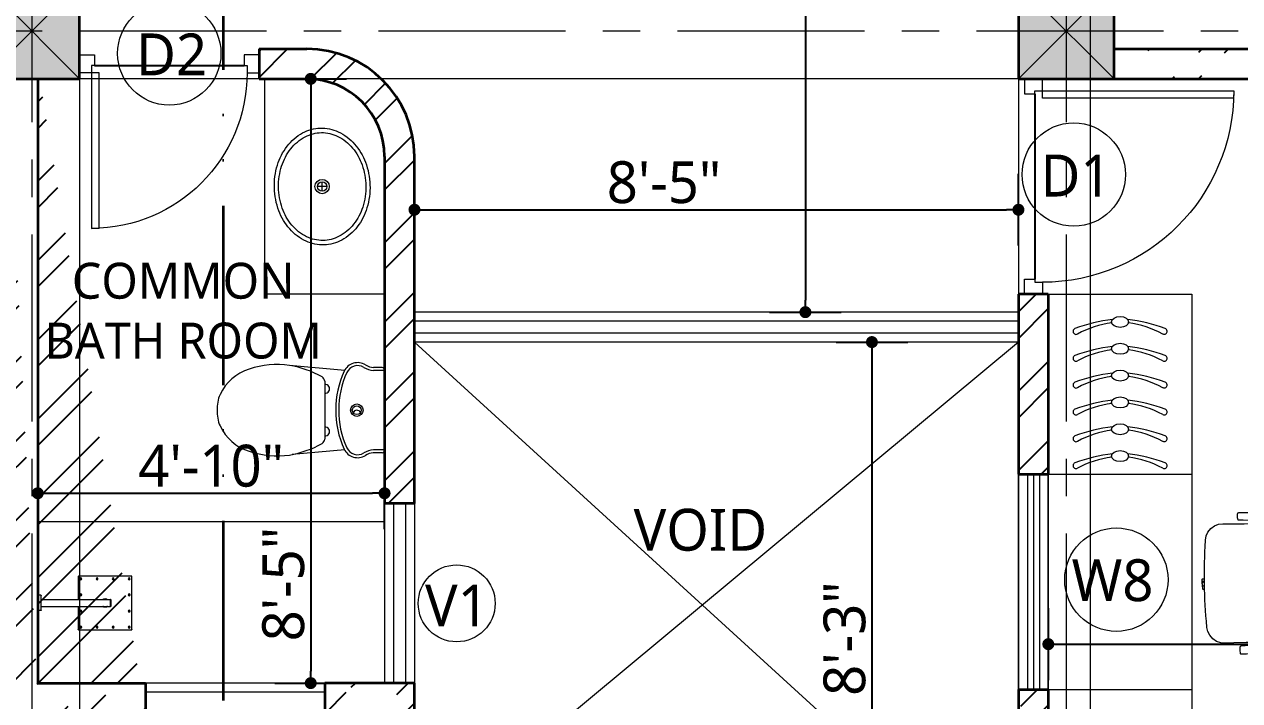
# Model space of a CAD drawing. Header units: inches. Extents: x 17146 to 31738, y -8920 to -2452.
# Drawn here: x 24752.3 to 24955.6, y -5291.4 to -5178.4 of the extents above; entities that cross this region are included whole.
import ezdxf

# ---------------------------------------------------------------- set-up
doc = ezdxf.new("R2010")
doc.units = ezdxf.units.IN
doc.header["$LTSCALE"] = 25
doc.header["$MEASUREMENT"] = 0
doc.header["$PDMODE"] = 3
for name, pattern in [('ACAD_ISO12W100', [21, 12, -3, 0, -3, 0, -3]), ('CENTER', [2, 1.25, -0.25, 0.25, -0.25]), ('CENTER2', [1.125, 0.75, -0.125, 0.125, -0.125])]:
    doc.linetypes.add(name, pattern=pattern)
doc.layers.get('Defpoints').update_dxf_attribs({"color": 251})
doc.layers.add('A-HATCH', color=7, linetype='Continuous')
doc.layers.add('Text-internal', color=7, linetype='Continuous')
for name, color, linetype, lineweight in [('A_Grid Name', 216, 'Continuous', 5), ('Center line', 252, 'CENTER', 20), ('Column', 130, 'Continuous', 35), ('Dim-external', 151, 'Continuous', 9), ('Dim-internal', 150, 'Continuous', 9), ('Door-window', 40, 'Continuous', 15), ('Furniture', 125, 'Continuous', 20), ('Hatch', 253, 'Continuous', 13), ('Railing', 153, 'Continuous', 18), ('Section line', 30, 'Continuous', 35), ('sill', 30, 'Continuous', 20), ('text window', 212, 'Continuous', 20), ('Wall-Section', 6, 'Continuous', 35)]:
    doc.layers.add(name, color=color, linetype=linetype, lineweight=lineweight)
doc.styles.add('int text 1in-8ft', font='trebuc.ttf', dxfattribs={"height": 7})
doc.dimstyles.new('dim 1in-8ft', dxfattribs={"dimtxt": 7, "dimasz": 2, "dimexe": 6, "dimexo": 6, "dimgap": 1, "dimtad": 1, "dimdec": 0, "dimzin": 0, "dimdsep": 46, "dimlunit": 4, "dimtxsty": 'int text 1in-8ft', "dimblk": 'DOT', "dimcen": 4, "dimdle": 6, "dimclrt": 7, "dimadec": 0, "dimazin": 0, "dimtfac": 1, "dimtdec": 0, "dimtofl": 0, "dimtmove": 0, "dimatfit": 3, "dimfxl": 6, "dimfxlon": 1, "dimtolj": 1, "dimtzin": 0, "dimarcsym": 0})
pattern_1 = [(45, (21802.997, -5239.595), (-6.629126, 6.629126), []), (45, (21807.416, -5239.595), (-6.629126, 6.629126), [])]
pattern_2 = [(45, (23552.853, -5239.595), (-6.629126, 6.629126), []), (45, (23557.272, -5239.595), (-6.629126, 6.629126), [])]

# ---------------------------------------------------------------- blocks, each defined once
blk = doc.blocks.new('col')
at = {"layer": 'Hatch'}
h = blk.add_hatch(color=256, dxfattribs=at)
h.dxf.hatch_style = 1
h.paths.add_polyline_path([(-8, -8), (8, -8), (8, 8), (-8, 8)])
at = {"layer": 'Column'}
blk.add_lwpolyline([(-8, -8), (8, -8), (8, 8), (-8, 8)], close=True, dxfattribs=at)
at = {"layer": 'Dim-external'}
for p, q in [((-8, 8), (8, -8)), ((8, 8), (-8, -8))]:
    blk.add_line(p, q, dxfattribs=at)
blk = doc.blocks.new('gridd')
at = {"layer": 'Dim-external'}
for p in [(168, -150), (341, -150)]:
    blk.add_blockref('col', p, dxfattribs=at)
blk = doc.blocks.new('*U10')
at = {"lineweight": 20}
for points in [[(-2, 1.5), (-2, 33.5), (-3.25, 33.47), (-3.25, 1.5)], [(-36, 1.5), (-36, -1.5), (-33.5, -1.5), (-33.5, 0.25), (-34, 0.25), (-34, 1.5)], [(0, 1.5), (0, -1.5), (-2.5, -1.5), (-2.5, 0.25), (-2, 0.25), (-2, 1.5)]]:
    blk.add_lwpolyline(points, close=True, dxfattribs=at)
at = {"lineweight": 13}
blk.add_arc((-2, 1.5), 32, 90, 180, dxfattribs=at)
at = {"layer": 'Defpoints'}
blk.add_line((-2.5, 0.25), (-33.5, 0.25), dxfattribs=at)
blk = doc.blocks.new('Hanger')
at = {"layer": 'Furniture', "linetype": 'ByBlock', "ltscale": 100}
for centre, radius, start, end in [((2.32, -29.64), 30.31, 97.0193, 110.2753), ((-2.31, -29.64), 30.31, 69.7392, 82.9951), ((-8, -1.72), 0.537, 110.2753, 299.1036), ((0.62, -17.5), 17.44, 97.0449, 118.6315), ((-0.62, -17.5), 17.44, 61.383, 82.9696), ((8, -1.71), 0.537, 240.9108, 69.7392)]:
    blk.add_arc(centre, radius, start, end, dxfattribs=at)
blk.add_ellipse((0, 0), major_axis=(-1.55, 0), ratio=0.641458, dxfattribs=at)
blk = doc.blocks.new('*U49')
at = {"xscale": 0.9214072410725777, "yscale": 0.9214072410725777, "zscale": 0.9214072410725777}
blk.add_blockref('Hanger', (0, 0.58), dxfattribs=at)
blk = doc.blocks.new('*U50')
at = {"layer": 'Furniture', "color": 0, "linetype": 'ByBlock', "lineweight": -2, "transparency": 16777216}
for p in [(0, 22.43), (0, 17.94), (0, 13.46), (0, 8.97), (0, 4.49), (0, 0)]:
    blk.add_blockref('*U49', p, dxfattribs=at)
blk = doc.blocks.new('LEADCHAIR Executive 2000')
for points in [[(-219.4, 278.7), (-229.8, 278.7), (-231.4, 279.8), (-232.2, 281.1), (-233.6, 287.9), (-234.6, 294.7), (-235.3, 303.4), (-235.3, 308.5), (-234.6, 322.3), (-233.6, 329.3), (-232.1, 335.7), (-231.7, 336.8), (-230.9, 337.6), (-230.3, 338.2), (-228.7, 338.6), (-219.4, 338.6), (-219.4, 278.7)], [(-214.3, 278.7), (-217.6, 278.7), (-217.6, 338.6), (-199.4, 338.6), (-199.4, 291.6)], [(-190, 278.7), (-187.2, 278.7), (-185.6, 279.8), (-184.9, 281.1), (-183.4, 287.9), (-182.4, 294.7), (-181.8, 303.4), (-181.7, 308.5), (-182.4, 322.3), (-183.4, 329.3), (-184.9, 335.7), (-185.4, 336.8), (-186.1, 337.6), (-186.7, 338.2), (-188.3, 338.6), (-197.6, 338.6), (-197.5, 289.1)], [(190, 278.7), (187.2, 278.7), (185.6, 279.8), (184.9, 281.1), (183.4, 287.9), (182.4, 294.7), (181.8, 303.4), (181.7, 308.5), (182.4, 322.3), (183.4, 329.3), (184.9, 335.7), (185.4, 336.8), (186.1, 337.6), (186.7, 338.2), (188.3, 338.6), (197.6, 338.6), (197.5, 289.1)], [(214.3, 278.7), (217.6, 278.7), (217.6, 338.6), (199.4, 338.6), (199.4, 291.6)], [(219.4, 278.7), (229.8, 278.7), (231.4, 279.8), (232.2, 281.1), (233.6, 287.9), (234.6, 294.7), (235.3, 303.4), (235.3, 308.5), (234.6, 322.3), (233.6, 329.3), (232.1, 335.7), (231.7, 336.8), (230.9, 337.6), (230.3, 338.2), (228.7, 338.6), (219.4, 338.6), (219.4, 278.7)], [(-132.6, 199.9), (-199.4, 291.6), (-201, 294.8), (-207.9, 298.2), (-215.1, 296.3), (-217.6, 290.7), (-217.6, 284.2), (-214.7, 279.3), (-200.3, 261.5), (-155.2, 197.4)], [(132.6, 199.9), (199.4, 291.6), (201, 294.8), (207.9, 298.2), (215.1, 296.3), (217.6, 290.7), (217.6, 284.2), (214.7, 279.3), (200.3, 261.5), (155.2, 197.4)], [(-233.5, 166.4), (-245.4, 163.8), (-252.1, 162.5), (-271.3, 158.7), (-304.2, 149.6), (-305.4, 148.5), (-312.2, 112.9), (-313.2, 98.1), (-314.1, 77.5), (-312.2, 78.1), (-275, 86.3), (-274.2, 87.1), (-274.1, 92.7), (-272.3, 99.6), (-268.2, 105.7), (-264.3, 108.3)], [(-205.6, 166.9), (-208.9, 168.3), (-213.1, 175.6), (-215.4, 179.3), (-217.6, 182.8), (-220.8, 186), (-222.7, 187.4), (-225.4, 186.5), (-228.5, 180.4), (-245.7, 134.4), (-247.9, 127.9), (-249.2, 125.8), (-251.2, 125.5), (-255.8, 134.4), (-259.1, 146.6), (-261.5, 152.5), (-264.8, 159.1)], [(-0.2, 172.6), (-103.5, 168.4), (-172.4, 162), (-198, 160.3), (-206.3, 161.2), (-209, 162.3), (-215, 172.7), (-218.7, 178.2), (-222.8, 181.2), (-225.3, 180.5), (-228.3, 174.4), (-244.9, 132.9), (-250.6, 123.7), (-253, 124.7), (-255.4, 133.4)], [(-95, 129.6), (-95.1, 129), (-95.8, 123.9), (-95.9, 123.1), (-101.7, 119.8), (-107.4, 117.8), (-111.2, 115.5), (-128.4, 111.7), (-139.6, 110.1), (-170.4, 107.7), (-191.7, 106.6), (-204, 106.6), (-223.7, 108.1), (-229.5, 109.3), (-241.4, 112.7), (-243.9, 113.6), (-240.7, 120.7), (-236.9, 131.9), (-232.5, 145.2), (-227.3, 159.8), (-223.7, 170.7)], [(-215.8, 170), (-219.2, 173.1), (-220.3, 173.7), (-221.3, 174), (-222.7, 173), (-223.7, 170.9)], [(0, 206.9), (-56.3, 205), (-112.7, 202), (-133, 199.8), (-142.1, 198.9), (-146.9, 198.3), (-154.4, 197.5), (-222.6, 187.5)], [(-205.6, 166.9), (-198.2, 166.3), (-187.7, 166.6), (-175.3, 167.8), (-155, 169.8), (-103.9, 174.5), (-87.9, 175.9), (-0.2, 178.6)], [(0, 206.9), (56.3, 205), (112.7, 202), (133, 199.8), (142.1, 198.9), (146.9, 198.3), (154.4, 197.5), (222.6, 187.5)], [(0.2, 172.6), (103.5, 168.4), (172.4, 162), (198, 160.3), (206.3, 161.2), (209, 162.3), (215, 172.7), (218.7, 178.2), (222.8, 181.2), (225.3, 180.5), (228.3, 174.4), (244.9, 132.9), (250.6, 123.7), (253, 124.7), (255.4, 133.4)], [(205.6, 166.9), (198.2, 166.3), (187.7, 166.6), (175.3, 167.8), (155, 169.8), (103.9, 174.5), (87.9, 175.9), (0.2, 178.6)], [(95, 129.6), (95.1, 129), (95.8, 123.9), (95.9, 123.1), (101.7, 119.8), (107.4, 117.8), (111.2, 115.5), (128.4, 111.7), (139.6, 110.1), (170.4, 107.7), (191.7, 106.6), (204, 106.6), (223.7, 108.1), (229.5, 109.3), (241.4, 112.7), (243.9, 113.6), (240.7, 120.7), (236.9, 131.9), (232.5, 145.2), (227.3, 159.8), (223.7, 170.7)], [(205.6, 166.9), (208.9, 168.3), (213.1, 175.6), (215.4, 179.3), (217.6, 182.8), (220.8, 186), (222.7, 187.4), (225.4, 186.5), (228.5, 180.4), (245.7, 134.4), (247.9, 127.9), (249.2, 125.8), (251.2, 125.5), (255.8, 134.4), (259.1, 146.6), (261.5, 152.5), (264.8, 159.1)], [(215.8, 170), (219.2, 173.1), (220.3, 173.7), (221.3, 174), (222.7, 173), (223.7, 170.9)], [(233.5, 166.4), (245.4, 163.8), (252.1, 162.5), (271.3, 158.7), (304.2, 149.6), (305.4, 148.5), (312.2, 112.9), (313.2, 98.1), (314.1, 77.5), (312.2, 78.1), (275, 86.3), (274.2, 87.1), (274.1, 92.7), (272.3, 99.6), (268.2, 105.7), (264.3, 108.3)], [(-274.2, 93.2), (-273, 119), (-271.8, 148.9), (-271.5, 155.5), (-272.1, 157), (-273.9, 157.7), (-274.5, 157.7)], [(-254.6, 130.5), (-260.2, 127.9), (-262, 121.4), (-263.4, 115.9), (-265.5, 102.2), (-266.6, 54.8), (-267.4, -4.7), (-269.1, -78), (-270, -119), (-270, -168.2), (-270.4, -224.5), (-271.8, -264.7), (-269.6, -284.7), (-262.6, -303.3), (-251.2, -319.6), (-234.1, -334.1), (-217.3, -342.1), (-198.7, -346.1), (-170, -348.1), (-146.1, -349.7), (-72.8, -352.8), (0, -354.2), (72.8, -352.8), (146.1, -349.7), (170, -348.1), (198.7, -346.1), (217.3, -342.1), (234.1, -334.1), (251.2, -319.6), (262.6, -303.3), (269.6, -284.7), (271.8, -264.7), (270.4, -224.5), (270, -168.2), (270, -119), (269.1, -78), (267.4, -4.7), (266.6, 54.8), (265.5, 102.2), (263.4, 115.9), (262, 121.4), (260.2, 127.9), (254.6, 130.5)], [(-95.9, 123.1), (-99.3, 118.8), (-107.3, 111.6), (-117.3, 105.1), (-130.9, 100.8), (-156.8, 98.4), (-179.9, 96.6), (-198.2, 95.3), (-214.2, 95.3), (-221.1, 96.7), (-227.1, 98.7), (-232.7, 101.3), (-236.5, 104.7), (-240.1, 108.3), (-242.4, 111.8), (-243, 113.1)], [(-231, 145), (-208.5, 141.6), (-194.2, 140.5)], [(-207.6, 158.5), (-205.7, 151.9), (-194.2, 140.5), (-175.8, 134.4), (-125, 129.8), (-95, 129.6), (-82.9, 128.9), (-40.7, 128.9), (-0.2, 128.9)], [(-102.3, 114.7), (-88.6, 115.2)], [(-88.6, 115.2), (-86.2, 115.2), (-81.4, 114.1), (-73.1, 111)], [(-83, 128.9), (-83.8, 123.8), (-66.6, 117.1), (-50.4, 114.7), (0, 113.2)], [(-83.8, 123.8), (-72.8, 110.3), (-68.2, 107.1), (-59.9, 102.6), (-48.2, 99.8), (-39.4, 98.7), (-33.8, 98.4), (0, 98.5)], [(83, 128.9), (83.8, 123.8), (66.6, 117.1), (50.4, 114.7), (0, 113.2)], [(83.8, 123.8), (72.8, 110.3), (68.2, 107.1), (59.9, 102.6), (48.2, 99.8), (39.4, 98.7), (33.8, 98.4), (0, 98.5)], [(207.6, 158.5), (205.7, 151.9), (194.2, 140.5), (175.8, 134.4), (125, 129.8), (95, 129.6), (82.9, 128.9), (40.7, 128.9), (0.2, 128.9)], [(88.6, 115.2), (86.2, 115.2), (81.4, 114.1), (73.1, 111)], [(102.3, 114.7), (88.6, 115.2)], [(95.9, 123.1), (99.3, 118.8), (107.3, 111.6), (117.3, 105.1), (130.9, 100.8), (156.8, 98.4), (179.9, 96.6), (198.2, 95.3), (214.2, 95.3), (221.1, 96.7), (227.1, 98.7), (232.7, 101.3), (236.5, 104.7), (240.1, 108.3), (242.4, 111.8), (243, 113.1)], [(231, 145), (208.5, 141.6), (194.2, 140.5)], [(274.2, 93.2), (273, 119), (271.8, 148.9), (271.5, 155.5), (272.1, 157), (273.9, 157.7), (274.5, 157.7)], [(-274.2, 87.1), (-276.1, 46.4), (-279.1, -13.1), (-281.3, -82.9), (-285.5, -173.2), (-286.4, -193.9), (-286.9, -196.1), (-292.3, -197.5), (-297.9, -198.6), (-303.5, -198.8), (-308.9, -198.6), (-314.6, -197.4), (-320, -196.2), (-320.4, -195.6), (-320.6, -193.9), (-320.7, -191.8), (-320.8, -184.4), (-320.7, -174.7), (-320.6, -168.3), (-320.1, -151.6), (-319.7, -137.2), (-319.3, -120.9), (-317.3, -53.8), (-315.9, 15.1), (-314.3, 74.5), (-314.1, 76.8), (-313.6, 77.5), (-313.1, 77.8)], [(274.2, 87.1), (276.1, 46.4), (279.1, -13.1), (281.3, -82.9), (285.5, -173.2), (286.4, -193.9), (286.9, -196.1), (292.3, -197.5), (297.9, -198.6), (303.5, -198.8), (308.9, -198.6), (314.6, -197.4), (320, -196.2), (320.4, -195.6), (320.6, -193.9), (320.7, -191.8), (320.8, -184.4), (320.7, -174.7), (320.6, -168.3), (320.1, -151.6), (319.7, -137.2), (319.3, -120.9), (317.3, -53.8), (315.9, 15.1), (314.3, 74.5), (314.1, 76.8), (313.6, 77.5), (313.1, 77.8)], [(-348.4, -118.2), (-358.8, -118.2), (-360.4, -117.1), (-361.2, -115.8), (-362.6, -109), (-363.6, -102.2), (-364.3, -93.5), (-364.3, -88.4), (-363.6, -74.6), (-362.6, -67.6), (-361.1, -61.2), (-360.7, -60.1), (-359.9, -59.3), (-359.3, -58.7), (-357.7, -58.3), (-348.4, -58.3), (-348.4, -118.2)], [(-341.8, -118.2), (-346.6, -118.2), (-346.6, -58.3), (-328.4, -58.3), (-328.4, -97.5)], [(-326.4, -96.8), (-338.3, -100.4), (-344.6, -102.6), (-346.6, -106.2), (-346.6, -112.4), (-343.2, -117.9), (-336.8, -119.3), (-318.8, -112.5)], [(-317.4, -58.3), (-326.4, -58.3), (-326.4, -96.8), (-318.6, -94.1)], [(-269.5, -97.1), (-282.1, -101)], [(-269.1, -78), (-281.2, -82)], [(269.1, -78), (281.2, -82)], [(269.5, -97.1), (282.1, -101)], [(317.4, -58.3), (326.4, -58.3), (326.4, -96.8), (318.6, -94.1)], [(326.4, -96.8), (338.3, -100.4), (344.6, -102.6), (346.6, -106.2), (346.6, -112.4), (343.2, -117.9), (336.8, -119.3), (318.8, -112.5)], [(341.8, -118.2), (346.6, -118.2), (346.6, -58.3), (328.4, -58.3), (328.4, -97.5)], [(348.4, -118.2), (358.8, -118.2), (360.4, -117.1), (361.2, -115.8), (362.6, -109), (363.6, -102.2), (364.3, -93.5), (364.3, -88.4), (363.6, -74.6), (362.6, -67.6), (361.1, -61.2), (360.7, -60.1), (359.9, -59.3), (359.3, -58.7), (357.7, -58.3), (348.4, -58.3), (348.4, -118.2)], [(-328.4, -116.2), (-328.5, -118.3), (-334, -118.3)], [(-326.4, -115.4), (-326.4, -118.3), (-319.3, -118.3)], [(326.4, -115.4), (326.4, -118.3), (319.3, -118.3)], [(328.4, -116.2), (328.5, -118.3), (334, -118.3)], [(-10.8, -354), (-10.8, -363.6), (-20.1, -363.6), (-21.6, -363.3), (-22.8, -362.4), (-23.4, -361.4), (-23.5, -360.5), (-23.5, -356.8), (-23.5, -353.7)], [(0.2, -364.3), (-1.7, -364.2), (-2.8, -363.9), (-6.3, -362.6), (-9.2, -357.6), (-9.2, -354)], [(-3.7, -363.6), (-8.8, -363.6), (-8.8, -358.3)], [(-0.2, -364.3), (1.7, -364.2), (2.8, -363.9), (6.3, -362.6), (9.2, -357.6), (9.2, -354)], [(3.7, -363.6), (8.8, -363.6), (8.8, -358.3)], [(10.8, -354), (10.8, -363.6), (20.1, -363.6), (21.6, -363.3), (22.8, -362.4), (23.4, -361.4), (23.5, -360.5), (23.5, -356.8), (23.5, -353.7)]]:
    blk.add_lwpolyline(points)
blk = doc.blocks.new('grid')
at = {"layer": 'Center line'}
for p, q in [((167, 115), (167, -402.29)), ((340, 115), (340, -416.08)), ((-175, -151), (774, -151))]:
    blk.add_line(p, q, dxfattribs=at)
blk = doc.blocks.new('sec1')
at = {"layer": 'Section line', "linetype": 'ACAD_ISO12W100', "ltscale": 0.1}
blk.add_line((0, 162), (0, -396.16), dxfattribs=at)
blk = doc.blocks.new('_Dot')
at = {"color": 0, "linetype": 'ByBlock', "lineweight": -2}
blk.add_line((-0.5, 0), (-1, 0), dxfattribs=at)
at = {"color": 0, "linetype": 'ByBlock', "const_width": 0.5}
blk.add_lwpolyline([(-0.25, 0, 1), (0.25, 0, 1)], format="xyb", close=True, dxfattribs=at)
blk = doc.blocks.new('*D420')
at = {"layer": 'Defpoints', "color": 0, "transparency": 16777216}
for p in [(24812.58, -5256.75), (24754.58, -5288.48), (24812.58, -5290.85)]:
    blk.add_point(p, dxfattribs=at)
at = {"layer": 'Dim-internal', "color": 0, "lineweight": -2, "transparency": 16777216}
for p, q in [((24754.58, -5262.75), (24754.58, -5250.75)), ((24812.58, -5262.75), (24812.58, -5250.75)), ((24756.58, -5256.75), (24810.58, -5256.75))]:
    blk.add_line(p, q, dxfattribs=at)
at = {"layer": 'Dim-internal', "color": 0, "lineweight": -2, "transparency": 16777216, "xscale": 2, "yscale": 2, "zscale": 2, "rotation": 180}
blk.add_blockref('_Dot', (24754.58, -5256.75), dxfattribs=at)
at = {"layer": 'Dim-internal', "color": 0, "lineweight": -2, "transparency": 16777216, "xscale": 2, "yscale": 2, "zscale": 2}
blk.add_blockref('_Dot', (24812.58, -5256.75), dxfattribs=at)
at = {"layer": 'Dim-internal', "color": 7, "transparency": 16777216, "insert": (24783.58, -5252.19), "char_height": 7, "attachment_point": 5, "style": 'int text 1in-8ft'}
blk.add_mtext('\\A1;4\'-10"', dxfattribs=at)
blk = doc.blocks.new('*D421')
at = {"layer": 'Defpoints', "color": 0, "transparency": 16777216}
for p in [(24761.58, -5187.48), (24761.58, -5288.48), (24800.23, -5288.48)]:
    blk.add_point(p, dxfattribs=at)
at = {"layer": 'Dim-internal', "color": 0, "lineweight": -2, "transparency": 16777216}
for p, q in [((24794.23, -5187.48), (24806.23, -5187.48)), ((24800.23, -5189.48), (24800.23, -5286.48)), ((24794.23, -5288.48), (24806.23, -5288.48))]:
    blk.add_line(p, q, dxfattribs=at)
at = {"layer": 'Dim-internal', "color": 0, "lineweight": -2, "transparency": 16777216, "xscale": 2, "yscale": 2, "zscale": 2}
for p, rotation in [((24800.23, -5187.48), 90), ((24800.23, -5288.48), 270)]:
    blk.add_blockref('_Dot', p, dxfattribs=dict(at, rotation=rotation))
at = {"layer": 'Dim-internal', "color": 7, "transparency": 16777216, "insert": (24795.67, -5271.94), "char_height": 7, "attachment_point": 5, "rotation": 90, "style": 'int text 1in-8ft'}
blk.add_mtext('\\A1;8\'-5"', dxfattribs=at)
blk = doc.blocks.new('*D426')
at = {"layer": 'Defpoints', "color": 0, "transparency": 16777216}
for p in [(24817.58, -5260.48), (24918.58, -5260.48), (24918.58, -5307.37)]:
    blk.add_point(p, dxfattribs=at)
at = {"layer": 'Dim-internal', "color": 0, "lineweight": -2, "transparency": 16777216}
for p, q in [((24817.58, -5301.37), (24817.58, -5313.37)), ((24918.58, -5301.37), (24918.58, -5313.37)), ((24819.58, -5307.37), (24916.58, -5307.37))]:
    blk.add_line(p, q, dxfattribs=at)
at = {"layer": 'Dim-internal', "color": 0, "lineweight": -2, "transparency": 16777216, "xscale": 2, "yscale": 2, "zscale": 2, "rotation": 180}
blk.add_blockref('_Dot', (24817.58, -5307.37), dxfattribs=at)
at = {"layer": 'Dim-internal', "color": 0, "lineweight": -2, "transparency": 16777216, "xscale": 2, "yscale": 2, "zscale": 2}
blk.add_blockref('_Dot', (24918.58, -5307.37), dxfattribs=at)
at = {"layer": 'Dim-internal', "color": 7, "transparency": 16777216, "insert": (24868.08, -5302.81), "char_height": 7, "attachment_point": 5, "style": 'int text 1in-8ft'}
blk.add_mtext('\\A1;8\'-5"', dxfattribs=at)
blk = doc.blocks.new('*D427')
at = {"layer": 'Defpoints', "color": 0, "transparency": 16777216}
for p in [(24868.08, -5231.48), (24894.08, -5330.63), (24918.58, -5330.63)]:
    blk.add_point(p, dxfattribs=at)
at = {"layer": 'Dim-internal', "color": 0, "lineweight": -2, "transparency": 16777216}
for p, q in [((24888.08, -5231.48), (24900.08, -5231.48)), ((24894.08, -5233.48), (24894.08, -5328.63)), ((24900.08, -5330.63), (24888.08, -5330.63))]:
    blk.add_line(p, q, dxfattribs=at)
at = {"layer": 'Dim-internal', "color": 0, "lineweight": -2, "transparency": 16777216, "xscale": 2, "yscale": 2, "zscale": 2}
for p, rotation in [((24894.08, -5231.48), 90), ((24894.08, -5330.63), 270)]:
    blk.add_blockref('_Dot', p, dxfattribs=dict(at, rotation=rotation))
at = {"layer": 'Dim-internal', "color": 7, "transparency": 16777216, "insert": (24889.52, -5281.05), "char_height": 7, "attachment_point": 5, "rotation": 90, "style": 'int text 1in-8ft'}
blk.add_mtext('\\A1;8\'-3"', dxfattribs=at)
blk = doc.blocks.new('*D429')
at = {"layer": 'Defpoints', "color": 0, "transparency": 16777216}
for p in [(24934.58, -5026.48), (25050.06, -5026.48), (24985.58, -5182.48)]:
    blk.add_point(p, dxfattribs=at)
at = {"layer": 'Dim-internal', "color": 0, "lineweight": -2, "transparency": 16777216}
for p, q in [((25044.06, -5026.48), (25056.06, -5026.48)), ((25050.06, -5180.48), (25050.06, -5028.48)), ((25044.06, -5182.48), (25056.06, -5182.48))]:
    blk.add_line(p, q, dxfattribs=at)
at = {"layer": 'Dim-internal', "color": 0, "lineweight": -2, "transparency": 16777216, "xscale": 2, "yscale": 2, "zscale": 2}
for p, rotation in [((25050.06, -5026.48), 90), ((25050.06, -5182.48), 270)]:
    blk.add_blockref('_Dot', p, dxfattribs=dict(at, rotation=rotation))
at = {"layer": 'Dim-internal', "color": 7, "transparency": 16777216, "insert": (25045.49, -5104.48), "char_height": 7, "attachment_point": 5, "rotation": 90, "style": 'int text 1in-8ft'}
blk.add_mtext("\\A1;13'", dxfattribs=at)
blk = doc.blocks.new('*D433')
at = {"layer": 'Defpoints', "color": 0, "transparency": 16777216}
for p in [(24918.58, -5209.36), (24817.58, -5255.48), (24918.58, -5255.48)]:
    blk.add_point(p, dxfattribs=at)
at = {"layer": 'Dim-internal', "color": 0, "lineweight": -2, "transparency": 16777216}
for p, q in [((24817.58, -5215.36), (24817.58, -5203.36)), ((24918.58, -5215.36), (24918.58, -5203.36)), ((24819.58, -5209.36), (24916.58, -5209.36))]:
    blk.add_line(p, q, dxfattribs=at)
at = {"layer": 'Dim-internal', "color": 0, "lineweight": -2, "transparency": 16777216, "xscale": 2, "yscale": 2, "zscale": 2, "rotation": 180}
blk.add_blockref('_Dot', (24817.58, -5209.36), dxfattribs=at)
at = {"layer": 'Dim-internal', "color": 0, "lineweight": -2, "transparency": 16777216, "xscale": 2, "yscale": 2, "zscale": 2}
blk.add_blockref('_Dot', (24918.58, -5209.36), dxfattribs=at)
at = {"layer": 'Dim-internal', "color": 7, "transparency": 16777216, "insert": (24859.3, -5204.8), "char_height": 7, "attachment_point": 5, "style": 'int text 1in-8ft'}
blk.add_mtext('\\A1;8\'-5"', dxfattribs=at)
blk = doc.blocks.new('*D434')
at = {"layer": 'Defpoints', "color": 0, "transparency": 16777216}
for p in [(24923.58, -5221.48), (25091.58, -5221.48), (25091.58, -5281.97)]:
    blk.add_point(p, dxfattribs=at)
at = {"layer": 'Dim-internal', "color": 0, "lineweight": -2, "transparency": 16777216}
for p, q in [((24923.58, -5275.97), (24923.58, -5287.97)), ((25091.58, -5275.97), (25091.58, -5287.97)), ((24925.58, -5281.97), (25089.58, -5281.97))]:
    blk.add_line(p, q, dxfattribs=at)
at = {"layer": 'Dim-internal', "color": 0, "lineweight": -2, "transparency": 16777216, "xscale": 2, "yscale": 2, "zscale": 2, "rotation": 180}
blk.add_blockref('_Dot', (24923.58, -5281.97), dxfattribs=at)
at = {"layer": 'Dim-internal', "color": 0, "lineweight": -2, "transparency": 16777216, "xscale": 2, "yscale": 2, "zscale": 2}
blk.add_blockref('_Dot', (25091.58, -5281.97), dxfattribs=at)
at = {"layer": 'Dim-internal', "color": 7, "transparency": 16777216, "insert": (25007.58, -5277.47), "char_height": 7, "attachment_point": 5, "style": 'int text 1in-8ft'}
blk.add_mtext("\\A1;14'", dxfattribs=at)
blk = doc.blocks.new('*D436')
at = {"layer": 'Defpoints', "color": 0, "transparency": 16777216}
for p in [(24870.58, -5118.48), (24870.58, -5226.48), (24882.95, -5226.48)]:
    blk.add_point(p, dxfattribs=at)
at = {"layer": 'Dim-internal', "color": 0, "lineweight": -2, "transparency": 16777216}
for p, q in [((24876.95, -5118.48), (24888.95, -5118.48)), ((24882.95, -5120.48), (24882.95, -5224.48)), ((24876.95, -5226.48), (24888.95, -5226.48))]:
    blk.add_line(p, q, dxfattribs=at)
at = {"layer": 'Dim-internal', "color": 0, "lineweight": -2, "transparency": 16777216, "xscale": 2, "yscale": 2, "zscale": 2}
for p, rotation in [((24882.95, -5118.48), 90), ((24882.95, -5226.48), 270)]:
    blk.add_blockref('_Dot', p, dxfattribs=dict(at, rotation=rotation))
at = {"layer": 'Dim-internal', "color": 7, "transparency": 16777216, "insert": (24878.38, -5172.48), "char_height": 7, "attachment_point": 5, "rotation": 90, "style": 'int text 1in-8ft'}
blk.add_mtext("\\A1;9'", dxfattribs=at)
blk = doc.blocks.new('BP1')
at = {"layer": 'A_Grid Name'}
for p, q in [((212, 0), (212, -301.5)), ((369, 0), (369, -314.16)), ((381, 0), (381, -315.13)), ((551, -166), (30, -166))]:
    blk.add_line(p, q, dxfattribs=at)
blk = doc.blocks.new('*U62')
at = {"lineweight": 20}
for points in [[(2, 1.5), (2, 27.5), (3.25, 27.47), (3.25, 1.5)], [(0, 1.5), (0, -1.5), (2.5, -1.5), (2.5, 0.25), (2, 0.25), (2, 1.5)], [(30, 1.5), (30, -1.5), (27.5, -1.5), (27.5, 0.25), (28, 0.25), (28, 1.5)]]:
    blk.add_lwpolyline(points, close=True, dxfattribs=at)
at = {"lineweight": 13}
blk.add_arc((2, 1.5), 26, 360, 90, dxfattribs=at)
at = {"layer": 'Defpoints'}
blk.add_line((2.5, 0.25), (27.5, 0.25), dxfattribs=at)
blk = doc.blocks.new('Sanitary_Commode')
for p, q in [((-7.57, 0), (7.57, 0)), ((-7.48, 0), (-7.48, -2.09)), ((7.48, 0), (7.48, -2.12)), ((-8.04, -0.47), (-8.04, -2.09)), ((8.04, -0.47), (8.04, -2.12)), ((-7.5, -7.54), (-8.46, -17.96)), ((7.53, -7.54), (8.4, -17.49)), ((-5.44, -11.32), (5.47, -11.32))]:
    blk.add_line(p, q)
for centre, radius in [((0.01, -5.24), 1.18), ((0.01, -5.25), 0.847)]:
    blk.add_circle(centre, radius)
for centre, radius, start, end in [((-7.57, -0.47), 0.472, 90, 180), ((7.57, -0.47), 0.472, 0, 90), ((-11.13, -1.9), 3.09, 326.5687, 356.4698), ((-11.12, -1.91), 3.64, 326.6608, 357.0885), ((11.46, -1.75), 4, 185.3426, 212.6411), ((11.51, -1.73), 3.49, 186.5142, 212.5699), ((-6.16, -5.08), 2.81, 148.3639, 245.1822), ((-6.16, -5.08), 2.25, 148.6278, 245.6358), ((0.78, -5.22), 0.758, 114.8358, 249.215), ((6.18, -5.08), 2.25, 294.3642, 31.4264), ((6.18, -5.08), 2.81, 294.8178, 31.6361), ((-0.29, 7.25), 16.46, 244.6528, 270.785), ((-0.29, 7.25), 15.9, 244.6553, 270.7849), ((0.31, 7.2), 16.42, 268.6912, 295.4038), ((0.31, 7.2), 15.86, 268.6912, 295.4038), ((-5.44, -12.27), 0.945, 90, 150.5907), ((-4.03, -11.23), 0.846, 353.7591, 186.2409), ((4.05, -11.23), 0.846, 353.7591, 186.2409), ((5.47, -12.27), 0.945, 29.4093, 90), ((10.49, -21.25), 19.23, 150.5907, 170.1667), ((-10.46, -21.25), 19.23, 9.8333, 29.4093), ((8.39, -20.24), 17, 172.2958, 198.3397), ((-8.36, -20.24), 17, 341.6603, 7.7042), ((0.9, -22.91), 9.06, 197.2571, 244.8678), ((-0.87, -22.91), 9.06, 295.1322, 342.7429), ((-0.29, -24.99), 6.67, 246.5257, 272.5629), ((0.31, -24.94), 6.72, 267.4456, 293.3882)]:
    blk.add_arc(centre, radius, start, end)
blk = doc.blocks.new('bs')
at = {"linetype": 'Continuous'}
for p, q in [((0, 0), (7, 0)), ((0, -36), (0, 0)), ((20, -13), (20, -36)), ((10.36, -18), (8.77, -18)), ((9.56, -18.8), (9.56, -17.2)), ((20, -36), (0, -36))]:
    blk.add_line(p, q, dxfattribs=at)
for points in [[(9.88, -27.76, -0.117634), (6.88, -27.15, -0.104469), (4.13, -25.09, -0.090016), (2.32, -22.06, -0.08192), (1.57, -18.26, -0.08192), (2.08, -14.42, -0.090016), (3.69, -11.28, -0.104469), (6.3, -9.04, -0.117634), (9.25, -8.24, -0.117634), (12.25, -8.85, -0.104469), (14.99, -10.91, -0.090016), (16.8, -13.94, -0.08192), (17.56, -17.74, -0.08192), (17.05, -21.58, -0.090016), (15.44, -24.72, -0.104469), (12.83, -26.96, -0.117634)], [(9.69, -27.01, -0.118622), (6.97, -26.39, -0.104678), (4.49, -24.44, -0.089562), (2.89, -21.62, -0.081185), (2.26, -18.1, -0.081185), (2.79, -14.57, -0.089562), (4.31, -11.7, -0.104678), (6.73, -9.68, -0.118622), (9.44, -8.99, -0.118622), (12.16, -9.61, -0.104678), (14.64, -11.56, -0.089562), (16.24, -14.38, -0.081185), (16.87, -17.9, -0.081185), (16.34, -21.43, -0.089562), (14.82, -24.3, -0.104678), (12.4, -26.32, -0.118622)]]:
    blk.add_lwpolyline(points, format="xyb", close=True, dxfattribs=at)
for radius in [1.2, 0.798]:
    blk.add_circle((9.56, -18), radius, dxfattribs=at)
blk.add_arc((7, -13), 13, 0, 90, dxfattribs=at)
blk = doc.blocks.new('45')
at = {"linetype": 'Continuous'}
for p, q in [((-32.5, 0), (-29.5, 0)), ((-32.5, -13), (-32.5, 0)), ((-29.5, 0), (29.5, 0)), ((29.5, 0), (32.5, 0)), ((32.5, -13), (32.5, 0)), ((-29.5, -15), (-30.5, -15)), ((29.5, -15), (-29.5, -15)), ((-15, -15), (-15, -308.5)), ((15, -15), (15, -308.5)), ((30.5, -15), (29.5, -15)), ((-114.3, -399.3), (-114.3, -172.7)), ((-113.3, -171.7), (-15, -171.7)), ((-104.4, -183), (-104.4, -184)), ((-103, -183), (-104.4, -183)), ((-104.4, -184), (-103, -184)), ((-103.6, -183), (-103.6, -184)), ((-102, -181.6), (-103, -181.6)), ((-103, -181.6), (-103, -183)), ((-102, -182.4), (-103, -182.4)), ((-103, -184), (-103, -185.5)), ((-103, -184.6), (-102, -184.6)), ((-103, -185.5), (-102, -185.5)), ((-102, -183), (-102, -181.6)), ((-100.5, -183), (-102, -183)), ((-102, -184), (-100.5, -184)), ((-102, -185.5), (-102, -184)), ((-101.4, -184), (-101.4, -183)), ((-100.5, -184), (-100.5, -183)), ((-36.1, -183), (-36.1, -184)), ((-34.7, -183), (-36.1, -183)), ((-36.1, -184), (-34.7, -184)), ((-35.2, -183), (-35.2, -184)), ((-33.7, -181.6), (-34.7, -181.6)), ((-34.7, -181.6), (-34.7, -183)), ((-33.7, -182.4), (-34.7, -182.4)), ((-34.7, -184), (-34.7, -185.5)), ((-34.7, -184.6), (-33.7, -184.6)), ((-34.7, -185.5), (-33.7, -185.5)), ((-33.7, -183), (-33.7, -181.6)), ((-32.2, -183), (-33.7, -183)), ((-33.7, -184), (-32.2, -184)), ((-33.7, -185.5), (-33.7, -184)), ((-33.1, -184), (-33.1, -183)), ((-32.2, -184), (-32.2, -183)), ((15, -171.7), (113.3, -171.7)), ((32.2, -183), (32.2, -184)), ((33.7, -183), (32.2, -183)), ((32.2, -184), (33.7, -184)), ((33.1, -183), (33.1, -184)), ((34.7, -181.6), (33.7, -181.6)), ((33.7, -181.6), (33.7, -183)), ((34.7, -182.4), (33.7, -182.4)), ((33.7, -184), (33.7, -185.5)), ((33.7, -184.6), (34.7, -184.6)), ((33.7, -185.5), (34.7, -185.5)), ((34.7, -183), (34.7, -181.6)), ((36.1, -183), (34.7, -183)), ((34.7, -184), (36.1, -184)), ((34.7, -185.5), (34.7, -184)), ((35.2, -184), (35.2, -183)), ((36.1, -184), (36.1, -183)), ((100.6, -183), (100.6, -184)), ((102, -183), (100.6, -183)), ((100.6, -184), (102, -184)), ((101.4, -183), (101.4, -184)), ((103, -181.6), (102, -181.6)), ((102, -181.6), (102, -183)), ((103, -182.4), (102, -182.4)), ((102, -184), (102, -185.5)), ((102, -184.6), (103, -184.6)), ((102, -185.5), (103, -185.5)), ((103, -183), (103, -181.6)), ((104.5, -183), (103, -183)), ((103, -184), (104.5, -184)), ((103, -185.5), (103, -184)), ((103.6, -184), (103.6, -183)), ((104.5, -184), (104.5, -183)), ((114.3, -172.7), (114.3, -399.3)), ((-104.4, -251.3), (-104.4, -252.3)), ((-103, -251.3), (-104.4, -251.3)), ((-104.4, -252.3), (-103, -252.3)), ((-103.6, -251.3), (-103.6, -252.3)), ((-102, -249.9), (-103, -249.9)), ((-103, -249.9), (-103, -251.3)), ((-102, -250.8), (-103, -250.8)), ((-103, -252.3), (-103, -253.8)), ((-103, -252.9), (-102, -252.9)), ((-103, -253.8), (-102, -253.8)), ((-102, -251.3), (-102, -249.9)), ((-100.5, -251.3), (-102, -251.3)), ((-102, -252.3), (-100.5, -252.3)), ((-102, -253.8), (-102, -252.3)), ((-101.4, -252.3), (-101.4, -251.3)), ((-100.5, -252.3), (-100.5, -251.3)), ((100.6, -251.3), (100.6, -252.3)), ((102, -251.3), (100.6, -251.3)), ((100.6, -252.3), (102, -252.3)), ((101.4, -251.3), (101.4, -252.3)), ((103, -249.9), (102, -249.9)), ((102, -249.9), (102, -251.3)), ((103, -250.8), (102, -250.8)), ((102, -252.3), (102, -253.8)), ((102, -252.9), (103, -252.9)), ((102, -253.8), (103, -253.8)), ((103, -251.3), (103, -249.9)), ((104.5, -251.3), (103, -251.3)), ((103, -252.3), (104.5, -252.3)), ((103, -253.8), (103, -252.3)), ((103.6, -252.3), (103.6, -251.3)), ((104.5, -252.3), (104.5, -251.3)), ((15, -308.5), (-15, -308.5)), ((-15, -308.5), (15, -308.5)), ((-15, -310), (-15, -308.5)), ((15, -310), (15, -308.5)), ((-104.4, -319.7), (-104.4, -320.7)), ((-103, -319.7), (-104.4, -319.7)), ((-104.4, -320.7), (-103, -320.7)), ((-103.6, -319.7), (-103.6, -320.7)), ((-102, -318.2), (-103, -318.2)), ((-103, -318.2), (-103, -319.7)), ((-102, -319.1), (-103, -319.1)), ((-103, -320.7), (-103, -322.1)), ((-103, -321.2), (-102, -321.2)), ((-103, -322.1), (-102, -322.1)), ((-102, -319.7), (-102, -318.2)), ((-100.5, -319.7), (-102, -319.7)), ((-102, -320.7), (-100.5, -320.7)), ((-102, -322.1), (-102, -320.7)), ((-101.4, -320.7), (-101.4, -319.7)), ((-100.5, -320.7), (-100.5, -319.7)), ((-15, -310), (15, -310)), ((100.6, -319.7), (100.6, -320.7)), ((102, -319.7), (100.6, -319.7)), ((100.6, -320.7), (102, -320.7)), ((101.4, -319.7), (101.4, -320.7)), ((103, -318.2), (102, -318.2)), ((102, -318.2), (102, -319.7)), ((103, -319.1), (102, -319.1)), ((102, -320.7), (102, -322.1)), ((102, -321.2), (103, -321.2)), ((102, -322.1), (103, -322.1)), ((103, -319.7), (103, -318.2)), ((104.5, -319.7), (103, -319.7)), ((103, -320.7), (104.5, -320.7)), ((103, -322.1), (103, -320.7)), ((103.6, -320.7), (103.6, -319.7)), ((104.5, -320.7), (104.5, -319.7)), ((113.3, -400.3), (-113.3, -400.3)), ((-104.4, -388), (-104.4, -389)), ((-103, -388), (-104.4, -388)), ((-104.4, -389), (-103, -389)), ((-103.6, -388), (-103.6, -389)), ((-102, -386.6), (-103, -386.6)), ((-103, -386.6), (-103, -388)), ((-102, -387.4), (-103, -387.4)), ((-103, -389), (-103, -390.5)), ((-103, -389.6), (-102, -389.6)), ((-103, -390.5), (-102, -390.5)), ((-102, -388), (-102, -386.6)), ((-100.5, -388), (-102, -388)), ((-102, -389), (-100.5, -389)), ((-102, -390.5), (-102, -389)), ((-101.4, -389), (-101.4, -388)), ((-100.5, -389), (-100.5, -388)), ((-36.1, -388), (-36.1, -389)), ((-34.7, -388), (-36.1, -388)), ((-36.1, -389), (-34.7, -389)), ((-35.2, -388), (-35.2, -389)), ((-33.7, -386.6), (-34.7, -386.6)), ((-34.7, -386.6), (-34.7, -388)), ((-33.7, -387.4), (-34.7, -387.4)), ((-34.7, -389), (-34.7, -390.5)), ((-34.7, -389.6), (-33.7, -389.6)), ((-34.7, -390.5), (-33.7, -390.5)), ((-33.7, -388), (-33.7, -386.6)), ((-32.2, -388), (-33.7, -388)), ((-33.7, -389), (-32.2, -389)), ((-33.7, -390.5), (-33.7, -389)), ((-33.1, -389), (-33.1, -388)), ((-32.2, -389), (-32.2, -388)), ((32.2, -388), (32.2, -389)), ((33.7, -388), (32.2, -388)), ((32.2, -389), (33.7, -389)), ((33.1, -388), (33.1, -389)), ((34.7, -386.6), (33.7, -386.6)), ((33.7, -386.6), (33.7, -388)), ((34.7, -387.4), (33.7, -387.4)), ((33.7, -389), (33.7, -390.5)), ((33.7, -389.6), (34.7, -389.6)), ((33.7, -390.5), (34.7, -390.5)), ((34.7, -388), (34.7, -386.6)), ((36.1, -388), (34.7, -388)), ((34.7, -389), (36.1, -389)), ((34.7, -390.5), (34.7, -389)), ((35.2, -389), (35.2, -388)), ((36.1, -389), (36.1, -388)), ((100.6, -388), (100.6, -389)), ((102, -388), (100.6, -388)), ((100.6, -389), (102, -389)), ((101.4, -388), (101.4, -389)), ((103, -386.6), (102, -386.6)), ((102, -386.6), (102, -388)), ((103, -387.4), (102, -387.4)), ((102, -389), (102, -390.5)), ((102, -389.6), (103, -389.6)), ((102, -390.5), (103, -390.5)), ((103, -388), (103, -386.6)), ((104.5, -388), (103, -388)), ((103, -389), (104.5, -389)), ((103, -390.5), (103, -389)), ((103.6, -389), (103.6, -388)), ((104.5, -389), (104.5, -388))]:
    blk.add_line(p, q, dxfattribs=at)
at = {"linetype": 'CENTER2'}
blk.add_line((20, 0), (-20, 0), dxfattribs=at)
at = {"linetype": 'Continuous'}
for centre in [(-102.5, -183.5), (-34.2, -183.5), (34.2, -183.5), (102.5, -183.5), (-102.5, -251.8), (102.5, -251.8), (-102.5, -320.2), (102.5, -320.2), (-102.5, -388.5), (-34.2, -388.5), (34.2, -388.5), (102.5, -388.5)]:
    blk.add_circle(centre, 4, dxfattribs=at)
for centre, radius, start, end in [((-30.5, -13), 2, 180, 270), ((30.5, -13), 2, 270, 0), ((-113.3, -172.7), 1, 90, 180), ((113.3, -172.7), 1, 0, 90), ((0, -286), 18.5, 144.1752, 215.8248), ((0, -286), 18.4, 144.6089, 215.3911), ((0, -286), 18.1, 145.9684, 214.0316), ((0, -286), 18, 146.4427, 213.5573), ((0, -286), 16.4, 156.4575, 203.5425), ((0, -286), 18.5, 0, 35.8248), ((0, -286), 18.4, 0, 35.3911), ((0, -286), 18.1, 0, 34.0316), ((0, -286), 18, 326.4427, 33.5573), ((0, -286), 16.4, 336.4575, 23.5425), ((0, -286), 18.5, 324.1752, 0), ((0, -286), 18.1, 325.9684, 0), ((0, -286), 18.4, 324.6089, 0), ((-113.3, -399.3), 1, 180, 270), ((113.3, -399.3), 1, 270, 0)]:
    blk.add_arc(centre, radius, start, end, dxfattribs=at)

msp = doc.modelspace()

# ---------------------------------------------------------------- hatches: boundary and pattern name
at = {"layer": 'A-HATCH'}
h = msp.add_hatch(dxfattribs=at)
h.set_pattern_fill('ANSI32', color=256, scale=25, style=0)
h.set_pattern_definition([(45, (23552.853, -5241.595), (-6.629126, 6.629126), []), (45, (23557.272, -5241.595), (-6.629126, 6.629126), [])])
edge = h.paths.add_edge_path()
edge.add_line((24812.58, -5200.48), (24812.58, -5258.48))
edge.add_line((24812.58, -5258.48), (24817.58, -5258.48))
edge.add_line((24817.58, -5258.48), (24817.58, -5200.48))
edge.add_arc((24799.58, -5200.48), 18, 0, 90)
edge.add_line((24799.58, -5182.48), (24791.58, -5182.48))
edge.add_line((24791.58, -5182.48), (24791.58, -5187.48))
edge.add_line((24791.58, -5187.48), (24799.58, -5187.48))
edge.add_arc((24799.58, -5200.48), 13, 0, 90, ccw=False)
h = msp.add_hatch(dxfattribs=at)
h.set_pattern_fill('ANSI32', color=256, scale=25, style=0)
h.set_pattern_definition(pattern_1)
edge = h.paths.add_edge_path()
edge.add_line((24932.58, -5182.48), (25086.58, -5182.48))
edge.add_line((24932.58, -5187.48), (25086.58, -5187.48))
h = msp.add_hatch(dxfattribs=at)
h.set_pattern_fill('ANSI32', color=256, scale=25, style=0)
h.set_pattern_definition(pattern_2)
edge = h.paths.add_edge_path()
edge.add_line((24754.58, -5185.48), (24754.58, -5290.85))
edge.add_line((24749.58, -5185.48), (24749.58, -5293.48))
edge.add_line((24752.58, -5288.48), (24772.58, -5288.48))
edge.add_line((24755.73, -5293.48), (24772.62, -5293.48))
edge.add_line((24772.58, -5290.85), (24772.58, -5293.48))
h = msp.add_hatch(dxfattribs=at)
h.set_pattern_fill('ANSI32', color=256, scale=25, style=0)
h.set_pattern_definition(pattern_1)
h.paths.add_polyline_path([(24918.58, -5253.56), (24923.58, -5253.56), (24923.58, -5223.48), (24918.58, -5223.48)])
h = msp.add_hatch(dxfattribs=at)
h.set_pattern_fill('ANSI32', color=256, scale=25, style=0)
h.set_pattern_definition(pattern_2)
edge = h.paths.add_edge_path()
edge.add_line((24802.58, -5288.48), (24812.58, -5288.48))
edge.add_line((24802.58, -5293.48), (24812.58, -5293.48))
edge.add_line((24817.58, -5288.48), (24812.58, -5288.48))
edge.add_line((24802.58, -5290.85), (24802.58, -5295.85))
edge.add_line((24812.58, -5295.85), (24812.58, -5322.08))
edge.add_line((24817.58, -5322.48), (24817.58, -5290.85))
h = msp.add_hatch(dxfattribs=at)
h.set_pattern_fill('ANSI32', color=256, scale=25, style=0)
h.set_pattern_definition(pattern_1)
edge = h.paths.add_edge_path()
edge.add_line((24923.58, -5289.56), (24923.58, -5321.64))
edge.add_line((24918.58, -5289.56), (24918.58, -5321.64))
edge.add_line((24918.58, -5289.56), (24923.58, -5289.56))

# ---------------------------------------------------------------- linework, layer by layer
at = {"layer": 'Door-window'}
for p, q in [((24920.08, -5253.56), (24920.08, -5289.56)), ((24921.08, -5253.56), (24921.08, -5289.56)), ((24922.08, -5253.56), (24922.08, -5289.56)), ((24814.08, -5258.48), (24814.08, -5288.48)), ((24816.08, -5258.48), (24816.08, -5288.48)), ((24802.58, -5289.98), (24772.58, -5289.98))]:
    msp.add_line(p, q, dxfattribs=at)
at = {"layer": 'Furniture'}
for p, q in [((24923.58, -5253.56), (24947.58, -5253.56)), ((24754.58, -5261.48), (24812.58, -5261.48)), ((24923.58, -5289.56), (24947.58, -5289.56))]:
    msp.add_line(p, q, dxfattribs=at)
msp.add_lwpolyline([(24923.58, -5223.48), (24947.58, -5223.48), (24947.58, -5332.97), (24934.58, -5331.92), (24934.58, -5319.64), (24923.58, -5319.64), (24923.58, -5223.48)], dxfattribs=at)
at = {"layer": 'Hatch'}
for p, q in [((24817.58, -5231.48), (24918.58, -5323.6)), ((24918.58, -5231.48), (24817.58, -5315.46))]:
    msp.add_line(p, q, dxfattribs=at)
at = {"layer": 'Railing'}
for p, q in [((24918.58, -5227.98), (24817.58, -5227.98)), ((24918.58, -5229.98), (24817.58, -5229.98))]:
    msp.add_line(p, q, dxfattribs=at)
at = {"layer": 'sill'}
for p, q in [((24918.58, -5226.48), (24817.58, -5226.48)), ((24918.58, -5231.48), (24817.58, -5231.48)), ((24918.58, -5289.56), (24918.58, -5253.56)), ((24923.58, -5253.56), (24923.58, -5289.56)), ((24812.58, -5258.48), (24812.58, -5288.48)), ((24817.58, -5258.48), (24817.58, -5288.48)), ((24802.58, -5288.48), (24772.58, -5288.48))]:
    msp.add_line(p, q, dxfattribs=at)
at = {"layer": 'text window', "ltscale": 15}
for centre, radius in [((24776.58, -5183.23), 8.64), ((24927.83, -5203.48), 8.64), ((24934.96, -5271.19), 8.64), ((24824.64, -5275.15), 6.43)]:
    msp.add_circle(centre, radius, dxfattribs=at)
at = {"layer": 'Wall-Section'}
for p, q in [((24791.58, -5182.48), (24799.58, -5182.48)), ((24791.58, -5182.48), (24791.58, -5187.48)), ((24934.58, -5182.48), (25084.58, -5182.48)), ((24754.58, -5187.48), (24754.58, -5288.48)), ((24791.58, -5187.48), (24799.58, -5187.48)), ((24934.58, -5187.48), (25084.58, -5187.48)), ((24812.58, -5200.48), (24812.58, -5258.48)), ((24817.58, -5258.48), (24817.58, -5200.48)), ((24918.58, -5223.48), (24918.58, -5253.56)), ((24923.58, -5223.48), (24918.58, -5223.48)), ((24923.58, -5223.48), (24923.58, -5253.56)), ((24918.58, -5253.56), (24923.58, -5253.56)), ((24817.58, -5258.48), (24812.58, -5258.48)), ((24754.58, -5288.48), (24772.58, -5288.48)), ((24772.58, -5288.48), (24772.58, -5293.48)), ((24802.58, -5288.48), (24802.58, -5293.48)), ((24817.58, -5288.48), (24802.58, -5288.48)), ((24817.58, -5322.48), (24817.58, -5288.48)), ((24918.58, -5289.56), (24923.58, -5289.56)), ((24918.58, -5289.56), (24918.58, -5319.64)), ((24923.58, -5289.56), (24923.58, -5319.64))]:
    msp.add_line(p, q, dxfattribs=at)
for radius in [18, 13]:
    msp.add_arc((24799.58, -5200.48), radius, 0, 90, dxfattribs=at)

# ---------------------------------------------------------------- block references
at = {"layer": 'A_Grid Name'}
msp.add_blockref('BP1', (24549.58, -5021.48), dxfattribs=at)
at = {"layer": 'Column'}
for name, p in [('grid', (24586.58, -5028.48)), ('gridd', (24585.58, -5029.48))]:
    msp.add_blockref(name, p, dxfattribs=at)
at = {"layer": 'Door-window', "xscale": -1}
for name, p, rotation in [('*U62', (24761.58, -5184.98), 180), ('*U10', (24921.08, -5187.48), 270)]:
    msp.add_blockref(name, p, dxfattribs=dict(at, rotation=rotation))
at = {"layer": 'Furniture'}
msp.add_blockref('bs', (24792.58, -5187.48), dxfattribs=at)
at = {"layer": 'Furniture', "extrusion": (0, 0, -1), "xscale": -1, "zscale": -1}
msp.add_blockref('*U50', (-24935.58, -5251.12), dxfattribs=at)
at = {"layer": 'Furniture'}
for name, p, xscale, yscale, zscale, rotation in [('Sanitary_Commode', (24812.58, -5242.85), 0.8845770658774659, 0.8845770658774659, 0.8845770658774659, 270), ('LEADCHAIR Executive 2000', (24962.7, -5271.66), -0.03678755960913551, 0.03678755960913552, 0.03678755960913552, 270.9984294780567), ('45', (24754.58, -5275.08), -0.03937007874016141, 0.03937007874016141, 0.03937007874016141, 90)]:
    msp.add_blockref(name, p, dxfattribs=dict(at, xscale=xscale, yscale=yscale, zscale=zscale, rotation=rotation))
at = {"layer": 'Section line'}
msp.add_blockref('sec1', (24785.58, -5054.48), dxfattribs=at)

# ---------------------------------------------------------------- texts
at = {"layer": 'text window', "ltscale": 15, "char_height": 7, "attachment_point": 1, "style": 'int text 1in-8ft'}
for s, insert in [('\\pxqc;D2', (24768.84, -5179.9)), ('\\pxqc;D1', (24920.09, -5200.15)), ('W8', (24927.47, -5267.78)), ('\\pxqc;V1', (24816.55, -5272))]:
    msp.add_mtext_dynamic_manual_height_columns(s, width=16.2552, gutter_width=1, heights=[0], dxfattribs=dict(at, insert=insert))
at = {"layer": 'Text-internal', "width": 80.332, "attachment_point": 1, "style": 'int text 1in-8ft'}
for s, insert, char_height in [('\\pxqc;{\\C0;COMMON\\PBATH ROOM}', (24738.74, -5218.23), 6), ('\\pxqc;{\\C0;VOID}', (24825.23, -5259.35), 7)]:
    msp.add_mtext(s, dxfattribs=dict(at, insert=insert, char_height=char_height))

# ---------------------------------------------------------------- dimensions: what is measured, and where the dimension line sits
at = {"layer": 'Dim-internal'}
for base, p1, p2, picture, middle in [((25050.06, -5026.48), (24985.58, -5182.48), (24934.58, -5026.48), '*D429', (25045.49, -5104.48)), ((24882.95, -5226.48), (24870.58, -5118.48), (24870.58, -5226.48), '*D436', (24878.38, -5172.48)), ((24894.08, -5330.63), (24868.08, -5231.48), (24918.58, -5330.63), '*D427', (24889.52, -5281.05))]:
    dim = msp.add_linear_dim(base=base, p1=p1, p2=p2, angle=90, dimstyle='dim 1in-8ft', dxfattribs=at)
    dim.commit()
    dim.dimension.update_dxf_attribs({"geometry": picture, "text_midpoint": middle})
dim = msp.add_linear_dim(base=(24800.23, -5288.48), p1=(24761.58, -5187.48), p2=(24761.58, -5288.48), angle=90, dimstyle='dim 1in-8ft', dxfattribs=at)
dim.commit()
dim.dimension.update_dxf_attribs({"geometry": '*D421', "text_midpoint": (24800.23, -5271.94), "dimtype": 160})
dim = msp.add_linear_dim(base=(24918.58, -5209.36), p1=(24817.58, -5255.48), p2=(24918.58, -5255.48), dimstyle='dim 1in-8ft', dxfattribs=at)
dim.commit()
dim.dimension.update_dxf_attribs({"geometry": '*D433', "text_midpoint": (24859.3, -5209.36), "dimtype": 160})
for base, p1, p2, picture, middle in [((25091.58, -5281.97), (24923.58, -5221.48), (25091.58, -5221.48), '*D434', (25007.58, -5277.47)), ((24812.58, -5256.75), (24754.58, -5288.48), (24812.58, -5290.85), '*D420', (24783.58, -5252.19)), ((24918.58, -5307.37), (24817.58, -5260.48), (24918.58, -5260.48), '*D426', (24868.08, -5302.81))]:
    dim = msp.add_linear_dim(base=base, p1=p1, p2=p2, dimstyle='dim 1in-8ft', dxfattribs=at)
    dim.commit()
    dim.dimension.update_dxf_attribs({"geometry": picture, "text_midpoint": middle})

doc.saveas('drawing.dxf')
